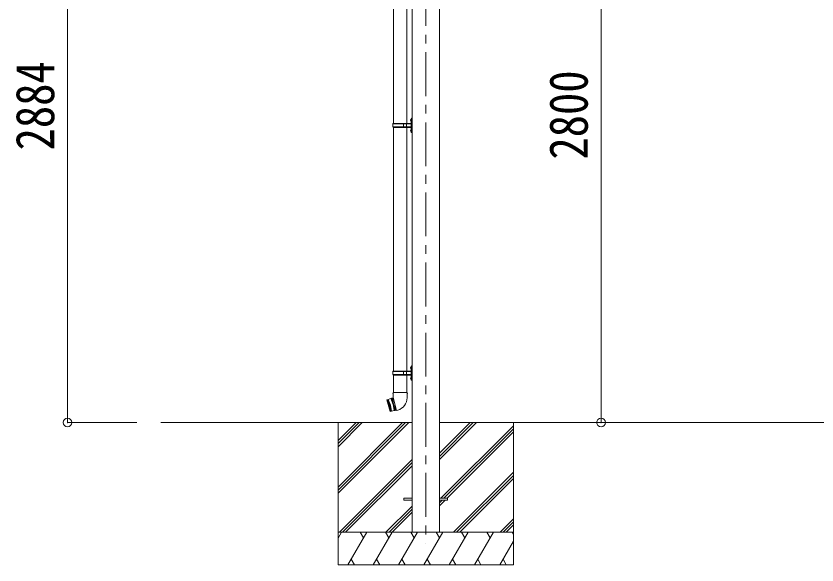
# Model space of a CAD drawing. Units: millimetres at full size, sheet at 1:40. Extents: x -11243 to 11243, y -7760 to 7760.
# Drawn here: x 622 to 4276, y -5007 to -2502 of the extents above; entities that cross this region are included whole.
import ezdxf
from ezdxf.enums import TextEntityAlignment as Align

# ---------------------------------------------------------------- set-up
doc = ezdxf.new("R2010")
doc.units = ezdxf.units.MM
doc.header["$LTSCALE"] = 40
doc.header["$PDMODE"] = 32
doc.header["$PDSIZE"] = 40
doc.linetypes.add('CHAIN1', pattern=[8, 5, -1, 1, -1])
for name, color, linetype, lineweight in [('0-0_0', 7, 'Continuous', 9), ('0-1_本体', 5, 'CHAIN1', 9), ('0-3_ELV2', 7, 'Continuous', 9), ('0-6_OTH_LINE', 6, 'Continuous', 9), ('0-9_OUTLINE', 7, 'Continuous', 9)]:
    doc.layers.add(name, color=color, linetype=linetype, lineweight=lineweight)
doc.styles.add('ＭＳ ゴシック', font='')
doc.styles.get('ＭＳ ゴシック').set_extended_font_data('MS Gothic')

msp = doc.modelspace()

# ---------------------------------------------------------------- linework, layer by layer
at = {"layer": '0-0_0'}
for p, q in [((1282.52, -4356.74), (2428.57, -4356.74)), ((2091.07, -4356.74), (2091.07, -5006.74)), ((2091.07, -4650.92), (2385.25, -4356.74)), ((2091.07, -4665.06), (2399.39, -4356.74)), ((2091.07, -4679.2), (2413.53, -4356.74)), ((2091.07, -4467.07), (2201.4, -4356.74)), ((2091.07, -4452.93), (2187.26, -4356.74)), ((2091.07, -4438.79), (2173.12, -4356.74)), ((2553.57, -4525.07), (2721.9, -4356.74)), ((2553.57, -4510.93), (2707.76, -4356.74)), ((2553.57, -4496.79), (2693.62, -4356.74)), ((2553.57, -4356.74), (5528.61, -4356.74)), ((2560.25, -4702.24), (2891.07, -4371.42)), ((2891.07, -4356.74), (2891.07, -5006.74)), ((2574.39, -4702.24), (2891.07, -4385.57)), ((2588.53, -4702.24), (2891.07, -4399.71)), ((2097.38, -4856.74), (2428.57, -4525.55)), ((2111.52, -4856.74), (2428.57, -4539.7)), ((2125.66, -4856.74), (2428.57, -4553.84)), ((2617.88, -4856.74), (2891.07, -4583.55)), ((2632.02, -4856.74), (2891.07, -4597.7)), ((2646.16, -4856.74), (2891.07, -4611.84)), ((2553.57, -4737.2), (2579.53, -4711.24)), ((2553.57, -4723.06), (2565.39, -4711.24)), ((2428.57, -4737.69), (2309.51, -4856.74)), ((2323.65, -4856.74), (2428.57, -4751.83)), ((2337.8, -4856.74), (2428.57, -4765.97)), ((2830.01, -4856.74), (2891.07, -4795.68)), ((2844.15, -4856.74), (2891.07, -4809.83)), ((2891.07, -4856.74), (2091.07, -4856.74)), ((2091.07, -4884.25), (2106.95, -4856.74)), ((2135.82, -5006.74), (2222.42, -4856.74)), ((2207.42, -4882.72), (2192.42, -4856.74)), ((2251.29, -5006.74), (2337.89, -4856.74)), ((2322.89, -4882.73), (2307.89, -4856.74)), ((2366.76, -5006.74), (2453.36, -4856.74)), ((2438.36, -4882.73), (2423.36, -4856.74)), ((2482.23, -5006.74), (2568.83, -4856.74)), ((2553.83, -4882.72), (2538.83, -4856.74)), ((2597.7, -5006.74), (2684.3, -4856.74)), ((2669.3, -4882.72), (2654.3, -4856.74)), ((2713.17, -5006.74), (2799.77, -4856.74)), ((2769.77, -4856.74), (2784.77, -4882.72)), ((2858.3, -4856.74), (2891.07, -4823.97)), ((2885.24, -4856.74), (2891.07, -4866.84)), ((2828.64, -5006.74), (2891.07, -4898.61)), ((2150.82, -4980.76), (2165.81, -5006.74)), ((2266.29, -4980.76), (2281.28, -5006.74)), ((2381.76, -4980.76), (2396.76, -5006.74)), ((2497.23, -4980.76), (2512.23, -5006.74)), ((2612.7, -4980.76), (2627.7, -5006.74)), ((2728.17, -4980.76), (2743.17, -5006.74)), ((2843.64, -4980.76), (2858.63, -5006.74)), ((2091.07, -5006.74), (2891.07, -5006.74))]:
    msp.add_line(p, q, dxfattribs=at)
at = {"layer": '0-1_本体'}
msp.add_line((2491.07, -1386.92), (2491.07, -4907.35), dxfattribs=at)
at = {"layer": '0-3_ELV2', "color": 4}
for p, q in [((2428.57, -4856.74), (2428.57, -1557.84)), ((2553.57, -1557.84), (2553.57, -4856.74)), ((2391.07, -4702.24), (2428.57, -4702.24)), ((2391.07, -4702.24), (2391.07, -4711.24)), ((2391.07, -4711.24), (2428.57, -4711.24)), ((2553.57, -4702.24), (2591.07, -4702.24)), ((2553.57, -4711.24), (2591.07, -4711.24)), ((2591.07, -4702.24), (2591.07, -4711.24))]:
    msp.add_line(p, q, dxfattribs=at)
at = {"layer": '0-6_OTH_LINE'}
for p, q in [((857.04, -4356.74), (857.04, -1472.97)), ((3290.74, -1556.74), (3290.74, -4356.74)), ((857.04, -4356.74), (1173.28, -4356.74)), ((3290.74, -4356.74), (2650.71, -4356.74))]:
    msp.add_line(p, q, dxfattribs=at)
for p in [(857.04, -4356.74), (3290.74, -4356.74)]:
    msp.add_point(p, dxfattribs=at)
at = {"layer": '0-9_OUTLINE'}
for p, q in [((2344.72, -1879.75), (2344.72, -2991.74)), ((2404.42, -1879.75), (2404.42, -2991.74)), ((2341.57, -2993.75), (2342.57, -2991.75)), ((2341.57, -3007.75), (2341.57, -2993.75)), ((2390.06, -2993.75), (2341.57, -2993.75)), ((2424.07, -2991.75), (2342.57, -2991.75)), ((2390.06, -3009.75), (2390.06, -2991.75)), ((2390.82, -2991.75), (2392.82, -2993.75)), ((2424.07, -2993.75), (2392.82, -2993.75)), ((2403.2, -2993.75), (2401.2, -2991.75)), ((2403.2, -3007.75), (2403.2, -2993.75)), ((2422.27, -2974.6), (2424.31, -2975.6)), ((2423.54, -2972.6), (2424.17, -2972.6)), ((2423.54, -2972.6), (2423.54, -2980.9)), ((2423.54, -2980.9), (2424.17, -2980.9)), ((2424.17, -2972.6), (2424.57, -2973)), ((2424.31, -2975.6), (2424.93, -2976.75)), ((2426.57, -2968.25), (2424.57, -2970.25)), ((2424.57, -2970.25), (2424.57, -3031.25)), ((2426.57, -2968.25), (2426.57, -3033.25)), ((2426.57, -2968.25), (2428.57, -2968.25)), ((2341.57, -3007.75), (2342.57, -3009.75)), ((2390.06, -3007.75), (2341.57, -3007.75)), ((2342.57, -3009.75), (2424.07, -3009.75)), ((2344.72, -3009.74), (2344.72, -4121.75)), ((2390.82, -3009.75), (2392.82, -3007.75)), ((2424.07, -3007.75), (2392.82, -3007.75)), ((2403.2, -3007.75), (2401.2, -3009.75)), ((2404.42, -3009.74), (2404.42, -4121.75)), ((2422.27, -3022.6), (2424.31, -3023.6)), ((2423.54, -3020.6), (2424.17, -3020.6)), ((2423.54, -3020.6), (2423.54, -3028.9)), ((2423.54, -3028.9), (2424.17, -3028.9)), ((2424.17, -3020.6), (2424.17, -3028.9)), ((2424.17, -3020.6), (2424.57, -3021)), ((2424.17, -3028.9), (2424.57, -3028.5)), ((2424.31, -3023.6), (2424.93, -3024.75)), ((2424.57, -3031.25), (2426.57, -3033.25)), ((2428.57, -3033.25), (2426.57, -3033.25)), ((2341.57, -4123.75), (2342.57, -4121.75)), ((2341.57, -4137.75), (2341.57, -4123.75)), ((2390.06, -4123.75), (2341.57, -4123.75)), ((2424.07, -4121.75), (2342.57, -4121.75)), ((2390.06, -4139.75), (2390.06, -4121.75)), ((2390.82, -4121.75), (2392.82, -4123.75)), ((2424.07, -4123.75), (2392.82, -4123.75)), ((2403.2, -4123.75), (2401.2, -4121.75)), ((2403.2, -4137.75), (2403.2, -4123.75)), ((2422.27, -4104.6), (2424.31, -4105.6)), ((2423.54, -4102.6), (2424.17, -4102.6)), ((2423.54, -4102.6), (2423.54, -4110.9)), ((2423.54, -4110.9), (2424.17, -4110.9)), ((2424.17, -4102.6), (2424.57, -4103)), ((2424.31, -4105.6), (2424.93, -4106.75)), ((2426.57, -4098.25), (2424.57, -4100.25)), ((2424.57, -4100.25), (2424.57, -4161.25)), ((2426.57, -4098.25), (2426.57, -4163.25)), ((2426.57, -4098.25), (2428.57, -4098.25)), ((2341.57, -4137.75), (2342.57, -4139.75)), ((2390.06, -4137.75), (2341.57, -4137.75)), ((2342.57, -4139.75), (2424.07, -4139.75)), ((2344.72, -4139.75), (2344.72, -4219.45)), ((2390.82, -4139.75), (2392.82, -4137.75)), ((2424.07, -4137.75), (2392.82, -4137.75)), ((2403.2, -4137.75), (2401.2, -4139.75)), ((2404.42, -4139.75), (2404.42, -4219.45)), ((2422.27, -4152.6), (2424.31, -4153.6)), ((2423.54, -4150.6), (2424.17, -4150.6)), ((2423.54, -4150.6), (2423.54, -4158.9)), ((2423.54, -4158.9), (2424.17, -4158.9)), ((2424.17, -4150.6), (2424.17, -4158.9)), ((2424.17, -4150.6), (2424.57, -4151)), ((2424.17, -4158.9), (2424.57, -4158.5)), ((2424.31, -4153.6), (2424.93, -4154.75)), ((2424.57, -4161.25), (2426.57, -4163.25)), ((2428.57, -4163.25), (2426.57, -4163.25)), ((2342.87, -4219.45), (2341.17, -4223.95)), ((2342.9, -4224.45), (2341.17, -4223.95)), ((2406.27, -4219.45), (2342.87, -4219.45)), ((2342.87, -4219.45), (2343.01, -4242.69)), ((2406.27, -4219.45), (2406.12, -4244.45)), ((2314.29, -4252.97), (2314.64, -4252.36)), ((2314.29, -4252.97), (2328.6, -4306.39)), ((2332.51, -4247.57), (2314.64, -4252.36)), ((2329.21, -4306.74), (2314.64, -4252.36)), ((2318.5, -4251.33), (2333.08, -4305.71)), ((2322.89, -4279.29), (2318.5, -4251.33)), ((2320.44, -4250.81), (2335.01, -4305.19)), ((2330.62, -4277.22), (2320.44, -4250.81)), ((2335.15, -4245.83), (2332.51, -4247.57)), ((2335.15, -4245.83), (2337.08, -4245.31)), ((2350.24, -4302.14), (2335.15, -4245.83)), ((2340.04, -4244.78), (2337.08, -4245.31)), ((2337.08, -4245.31), (2352.17, -4301.63)), ((2342.94, -4244), (2340.04, -4244.78)), ((2340.04, -4244.78), (2344.63, -4273.47)), ((2343.01, -4242.69), (2342.62, -4242.79)), ((2342.62, -4242.79), (2358.22, -4301.04)), ((2355, -4300.61), (2344.63, -4273.47)), ((2322.89, -4279.29), (2333.08, -4305.71)), ((2329.21, -4306.74), (2328.6, -4306.39)), ((2347.08, -4301.96), (2329.21, -4306.74)), ((2330.62, -4277.22), (2335.01, -4305.19)), ((2350.24, -4302.14), (2347.08, -4301.96)), ((2350.24, -4302.14), (2352.17, -4301.63)), ((2355, -4300.61), (2352.17, -4301.63)), ((2357.9, -4299.83), (2355, -4300.61)), ((2358.22, -4301.04), (2363.13, -4299.72))]:
    msp.add_line(p, q, dxfattribs=at)
for points in [[(2422.27, -2978.89), (2424.31, -2977.9), (2424.93, -2976.75)], [(2424.17, -2972.6), (2424.17, -2980.9), (2424.57, -2980.5)], [(2422.27, -3026.89), (2424.31, -3025.9), (2424.93, -3024.75)], [(2422.27, -4108.89), (2424.31, -4107.9), (2424.93, -4106.75)], [(2424.17, -4102.6), (2424.17, -4110.9), (2424.57, -4110.5)], [(2422.27, -4156.89), (2424.31, -4155.9), (2424.93, -4154.75)], [(2406.27, -4219.45), (2407.77, -4223.95), (2406.24, -4224.45)], [(2332.51, -4247.57), (2342.69, -4273.99), (2347.08, -4301.96)]]:
    msp.add_lwpolyline(points, dxfattribs=at)
for centre, radius, start, end in [((2427.87, -2976.75), 6, 136.21765, 223.78235), ((2424.07, -2991.25), 0.5, 270, 0), ((2424.07, -2993.25), 0.5, 270, 0), ((2427.87, -3024.75), 6, 136.21765, 223.78235), ((2424.07, -3008.25), 0.5, 0, 90), ((2424.07, -3010.25), 0.5, 0, 90), ((2427.87, -4106.75), 6, 136.21765, 223.78235), ((2424.07, -4121.25), 0.5, 270, 0), ((2424.07, -4123.25), 0.5, 270, 0), ((2427.87, -4154.75), 6, 136.21765, 223.78235), ((2424.07, -4138.25), 0.5, 0, 90), ((2424.07, -4140.25), 0.5, 0, 90), ((2348.12, -4243.7), 58, 285, 359.65623)]:
    msp.add_arc(centre, radius, start, end, dxfattribs=at)

# ---------------------------------------------------------------- texts
at = {"layer": '0-6_OTH_LINE', "color": 7, "style": 'ＭＳ ゴシック', "width": 0.85}
for s, p in [('2884', (849.04, -3114.86)), ('2800', (3282.74, -3156.74))]:
    msp.add_text(s, height=176, rotation=90, dxfattribs=at).set_placement(p, align=Align.BOTTOM_LEFT)

doc.saveas('drawing.dxf')
